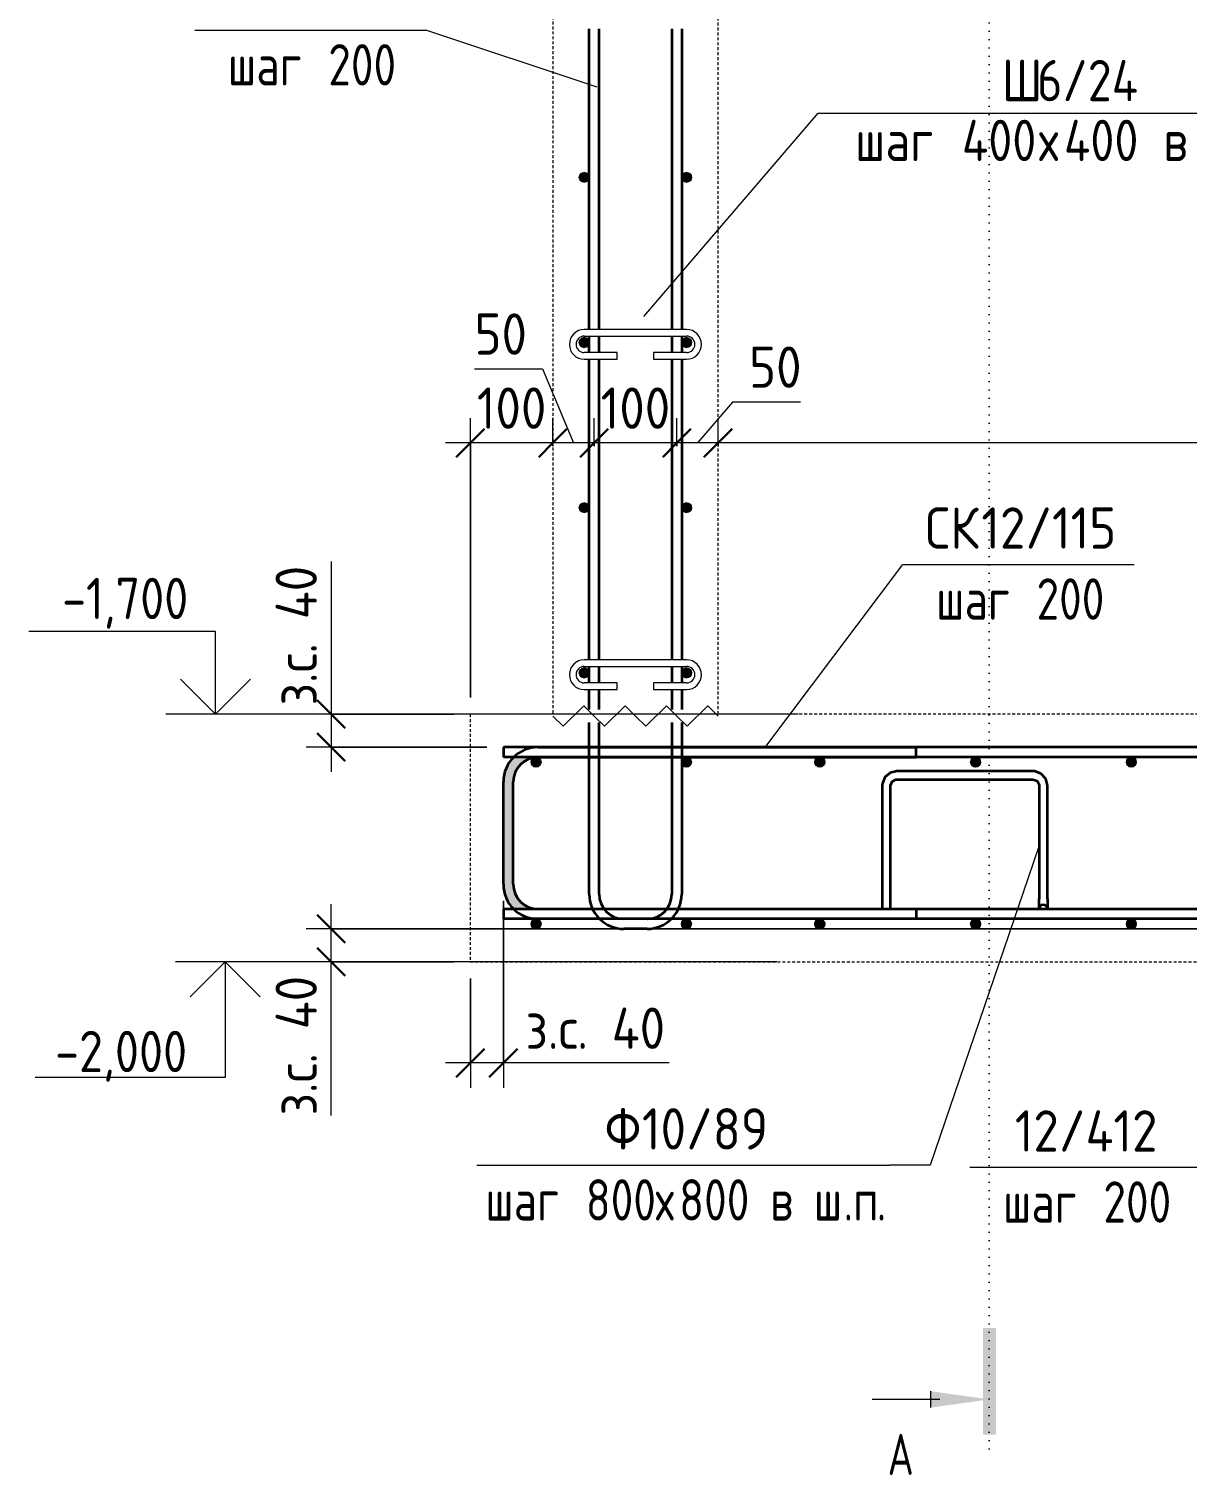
# Model space of a CAD drawing. Header units: millimetres. Extents: x -35194 to -15704, y -2621 to 78616.
# Drawn here: x -18428 to -17025, y -2621 to -870 of the extents above; entities that cross this region are included whole.
import ezdxf

# ---------------------------------------------------------------- set-up
doc = ezdxf.new("R2010")
doc.units = ezdxf.units.MM
doc.linetypes.add('01 Штриховая _4 мм_', pattern=[6, 3.5, -2.5])
doc.linetypes.add('04 Пунктир 10мм', pattern=[10, 0, -10])
for name, color, linetype, lineweight in [('AA_Dim', 7, 'Continuous', 9), ('AA_Dim-20', 7, 'Continuous', 9), ('AA_Oformlenie', 7, 'Continuous', 9), ('AA_Razrez', 7, 'Continuous', 9), ('AA_Vinoska', 7, 'Continuous', 9), ('AA_Visotnaya otmetka', 7, 'Continuous', 9), ('KR_Armatura', 7, 'Continuous', 20), ('KR_Armatura_Tonkie', 7, 'Continuous', 20)]:
    doc.layers.add(name, color=color, linetype=linetype, lineweight=lineweight)
doc.layers.add('AF_Stena_Опалубка', color=7, linetype='Continuous', lineweight=20, true_color=0x0063c6)
doc.layers.add('KR_Fundament', color=7, linetype='Continuous', lineweight=20, true_color=0x804000)
doc.styles.add('ISOCPEUR', font='isocpeur.TTF', dxfattribs={"width": 0.7, "height": 50})
doc.styles.add('ISOCPEUR_1', font='isocpeur.TTF', dxfattribs={"width": 0.9, "height": 50})
doc.styles.add('ISOCPEUR_2', font='isocpeur.TTF', dxfattribs={"width": 0.8, "height": 50})
doc.styles.add('ISOCPEUR_4', font='isocpeur.TTF', dxfattribs={"width": 0.85, "height": 50})
doc.dimstyles.new('00_Точн_3_знака__прозр_', dxfattribs={"dimscale": 304.8, "dimtxt": 50.137748, "dimasz": 0.111549, "dimexe": 0.098425, "dimexo": 0.065617, "dimgap": 0.006562, "dimtad": 1, "dimdec": 3, "dimrnd": 0.001, "dimdsep": 46, "dimtxsty": 'ISOCPEUR_1', "dimblk1": 'OBLIQUE', "dimblk2": 'OBLIQUE', "dimsah": 1, "dimcen": 0.09, "dimdle": 0.098425, "dimazin": 0, "dimtfac": 1, "dimtdec": 4, "dimtix": 1, "dimtmove": 0, "dimatfit": 3, "dimfxl": 1, "dimtvp": 1, "dimtolj": 1, "dimtzin": 0, "dimlwd": 18, "dimlwe": 18, "dimarcsym": 2})
doc.dimstyles.new('00_Точн_3_знака__прозр__1', dxfattribs={"dimscale": 304.8, "dimtxt": 50.137748, "dimasz": 0.111549, "dimexe": 0.098425, "dimexo": 0.065617, "dimgap": 0.006562, "dimtad": 1, "dimdec": 3, "dimrnd": 0.001, "dimdsep": 46, "dimtxsty": 'ISOCPEUR_1', "dimblk1": 'OBLIQUE', "dimblk2": 'OBLIQUE', "dimsah": 1, "dimcen": 0.09, "dimdle": 0.098425, "dimazin": 0, "dimtfac": 1, "dimtdec": 4, "dimtix": 1, "dimtmove": 1, "dimatfit": 3, "dimfxl": 1, "dimtvp": 1, "dimtolj": 1, "dimtzin": 0, "dimlwd": 18, "dimlwe": 18, "dimarcsym": 2})

# ---------------------------------------------------------------- blocks, each defined once
blk = doc.blocks.new('261_Лягушка _НесАрм_РабПлоск_ - 10 А240-3858753-В-В Арм')
at = {"layer": 'KR_Armatura', "lineweight": 35}
for start, end in [(90, 180), (0, 90)]:
    blk.add_arc((-76719, -1936), 5, start, end, dxfattribs=at)
at = {"layer": 'KR_Armatura_Tonkie', "lineweight": 35}
for p, q in [((-76731.5, -1769), (-76896.5, -1769)), ((-76896.5, -1779), (-76731.5, -1779)), ((-76914, -1786.5), (-76914, -1923.5)), ((-76904, -1923.5), (-76904, -1786.5)), ((-76724, -1786.5), (-76724, -1923.5)), ((-76714, -1923.5), (-76714, -1786.5))]:
    blk.add_line(p, q, dxfattribs=at)
at = {"layer": 'KR_Armatura_Tonkie', "lineweight": 35, "flags": 128}
for points in [[(-76896.5, -1769), (-76904.5, -1770.9), (-76910.7, -1776.3), (-76913.8, -1784), (-76914, -1786.5)], [(-76904, -1786.5), (-76902.1, -1781.5), (-76897.4, -1779.1), (-76896.5, -1779)], [(-76714, -1786.5), (-76715.9, -1778.5), (-76721.3, -1772.3), (-76729, -1769.2), (-76731.5, -1769)], [(-76731.5, -1779), (-76726.5, -1780.9), (-76724.1, -1785.6), (-76724, -1786.5)], [(-76914, -1923.5), (-76914, -1930.2), (-76914, -1934.8), (-76914, -1936)], [(-76904, -1936), (-76904, -1934.1), (-76904, -1928.9), (-76904, -1923.5)], [(-76724, -1936), (-76724, -1934.1), (-76724, -1928.9), (-76724, -1923.5)], [(-76714, -1923.5), (-76714, -1930.2), (-76714, -1934.8), (-76714, -1936)]]:
    blk.add_lwpolyline(points, dxfattribs=at)
blk = doc.blocks.new('079_Шпилька _ЭлУзла_ - d8 А240-3872181-В-В Арм')
at = {"layer": 'AA_Oformlenie'}
for p, q in [((-77863, -834.2), (-77987, -834.2)), ((-77987, -842.2), (-77863, -842.2)), ((-77947, -862.2), (-77987, -862.2)), ((-77987, -870.2), (-77947, -870.2)), ((-77947, -870.2), (-77947, -862.2)), ((-77863, -862.2), (-77903, -862.2)), ((-77903, -862.2), (-77903, -870.2)), ((-77903, -870.2), (-77863, -870.2))]:
    blk.add_line(p, q, dxfattribs=at)
for centre, radius, start, end in [((-77987, -852.2), 18, 90, 270), ((-77863, -852.2), 18, 270, 90), ((-77987, -852.2), 10, 90, 270), ((-77863, -852.2), 10, 270, 90)]:
    blk.add_arc(centre, radius, start, end, dxfattribs=at)
blk = doc.blocks.new('Последовательность узлов - 3мм масшт20 маскировка-904226-В-В Арм')
at = {"layer": 'AA_Oformlenie'}
for p, q in [((-76497.5, -464.8), (-76522.5, -489.8)), ((-76485, -477.3), (-76497.5, -464.8)), ((-76447.5, -464.8), (-76472.5, -489.8)), ((-76435, -477.3), (-76447.5, -464.8)), ((-76397.5, -464.8), (-76422.5, -489.8)), ((-76385, -477.3), (-76397.5, -464.8)), ((-76347.5, -464.8), (-76372.5, -489.8)), ((-76335, -477.3), (-76347.5, -464.8)), ((-76535, -477.3), (-76522.5, -489.8)), ((-76485, -477.3), (-76472.5, -489.8)), ((-76435, -477.3), (-76422.5, -489.8)), ((-76385, -477.3), (-76372.5, -489.8))]:
    blk.add_line(p, q, dxfattribs=at)
blk = doc.blocks.new('Разрез - Номер узла_ сзади-394133-В-В Арм')
at = {"layer": 'AA_Razrez'}
for points in [[(-77488.3, -2443.2), (-77504.2, -2443.2), (-77504.2, -2572.3), (-77488.3, -2572.3)], [(-77567, -2519.9), (-77567, -2539.7), (-77496.4, -2529.8)]]:
    blk.add_hatch(color=256, dxfattribs=at).paths.add_polyline_path(points)
for p, q in [((-77567, -2539.7), (-77567, -2519.9)), ((-77556.4, -2529.8), (-77638.3, -2529.8))]:
    blk.add_line(p, q, dxfattribs=at)
blk = doc.blocks.new('Высотные отметки - Стрелка вниз высокая-400290-В-В Арм')
at = {"layer": 'AA_Vinoska'}
for p, q in [((-78362, -2000), (-78482, -2000)), ((-78422, -2000), (-78464.4, -2042.4)), ((-78422, -2000), (-78422, -2140)), ((-78422, -2000), (-78379.5, -2042.4)), ((-78422, -2140), (-78652, -2140))]:
    blk.add_line(p, q, dxfattribs=at)
blk = doc.blocks.new('Высотные отметки - Стрелка вверх-400292-В-В Арм')
at = {"layer": 'AA_Vinoska'}
for p, q in [((-78433.7, -1600), (-78659.7, -1600)), ((-78433.7, -1700), (-78433.7, -1600)), ((-78433.7, -1700), (-78476.1, -1657.6)), ((-78433.7, -1700), (-78391.3, -1657.6)), ((-78373.7, -1700), (-78493.7, -1700))]:
    blk.add_line(p, q, dxfattribs=at)
blk = doc.blocks.new('DIMBLOCK110-В-В Арм')
at = {"layer": 'AA_Dim-20', "color": 30, "lineweight": 18, "true_color": 0xff8000, "transparency": 16777216}
for p, q in [((-17592.8, -1375.6), (-17592.8, -1341.6)), ((-16302.8, -1375.6), (-16302.8, -1341.6)), ((-16302.8, -1371.6), (-17592.8, -1371.6)), ((-17592.8, -1371.6), (-17592.8, -1375.6)), ((-16302.8, -1371.6), (-16302.8, -1375.6))]:
    blk.add_line(p, q, dxfattribs=at)
at = {"layer": 'AA_Dim-20', "color": 30, "lineweight": 30, "true_color": 0xff8000, "transparency": 16777216}
for p, q in [((-17592.8, -1371.6), (-17575.8, -1354.6)), ((-16302.8, -1371.6), (-16285.8, -1354.6)), ((-17592.8, -1371.6), (-17609.8, -1388.6)), ((-16302.8, -1371.6), (-16319.8, -1388.6))]:
    blk.add_line(p, q, dxfattribs=at)
at = {"layer": 'AA_Dim-20', "color": 0, "lineweight": 18, "transparency": 16777216, "insert": (-17005.5, -1304.4), "char_height": 50, "width": 138.494, "attachment_point": 1, "line_spacing_factor": 1.135194, "style": 'ISOCPEUR_1'}
blk.add_mtext('1290', dxfattribs=at)
blk = doc.blocks.new('_Oblique')
at = {"color": 0, "linetype": 'ByBlock', "lineweight": -2}
blk.add_line((-0.5, -0.5), (0.5, 0.5), dxfattribs=at)
blk = doc.blocks.new('DIMBLOCK111-В-В Арм')
at = {"layer": 'AA_Dim-20', "color": 30, "lineweight": 18, "true_color": 0xff8000, "transparency": 16777216}
for p, q in [((-17575.2, -1322), (-17617.8, -1371.6)), ((-17492.8, -1322), (-17575.2, -1322)), ((-17642.8, -1375.6), (-17642.8, -1341.6)), ((-17592.8, -1375.6), (-17592.8, -1341.6)), ((-17592.8, -1371.6), (-17642.8, -1371.6)), ((-17642.8, -1371.6), (-17642.8, -1375.6)), ((-17592.8, -1371.6), (-17592.8, -1375.6))]:
    blk.add_line(p, q, dxfattribs=at)
at = {"layer": 'AA_Dim-20', "color": 30, "lineweight": 30, "true_color": 0xff8000, "transparency": 16777216}
for p, q in [((-17642.8, -1371.6), (-17625.8, -1354.6)), ((-17592.8, -1371.6), (-17575.8, -1354.6)), ((-17642.8, -1371.6), (-17659.8, -1388.6)), ((-17592.8, -1371.6), (-17609.8, -1388.6))]:
    blk.add_line(p, q, dxfattribs=at)
at = {"layer": 'AA_Dim-20', "color": 0, "lineweight": 18, "transparency": 16777216, "insert": (-17555.2, -1254.8), "char_height": 50, "width": 74.923, "attachment_point": 1, "line_spacing_factor": 1.135194, "style": 'ISOCPEUR_1'}
blk.add_mtext('50', dxfattribs=at)
blk = doc.blocks.new('DIMBLOCK112-В-В Арм')
at = {"layer": 'AA_Dim-20', "color": 30, "lineweight": 18, "true_color": 0xff8000, "transparency": 16777216}
for p, q in [((-17742.8, -1375.6), (-17742.8, -1341.6)), ((-17642.8, -1375.6), (-17642.8, -1341.6)), ((-17642.8, -1371.6), (-17742.8, -1371.6)), ((-17742.8, -1371.6), (-17742.8, -1375.6)), ((-17642.8, -1371.6), (-17642.8, -1375.6))]:
    blk.add_line(p, q, dxfattribs=at)
at = {"layer": 'AA_Dim-20', "color": 30, "lineweight": 30, "true_color": 0xff8000, "transparency": 16777216}
for p, q in [((-17742.8, -1371.6), (-17725.8, -1354.6)), ((-17642.8, -1371.6), (-17625.8, -1354.6)), ((-17742.8, -1371.6), (-17759.8, -1388.6)), ((-17642.8, -1371.6), (-17659.8, -1388.6))]:
    blk.add_line(p, q, dxfattribs=at)
at = {"layer": 'AA_Dim-20', "color": 0, "lineweight": 18, "transparency": 16777216, "insert": (-17734.9, -1304.4), "char_height": 50, "width": 101.032, "attachment_point": 1, "line_spacing_factor": 1.135194, "style": 'ISOCPEUR_1'}
blk.add_mtext('100', dxfattribs=at)
blk = doc.blocks.new('DIMBLOCK113-В-В Арм')
at = {"layer": 'AA_Dim-20', "color": 30, "lineweight": 18, "true_color": 0xff8000, "transparency": 16777216}
for p, q in [((-17887.8, -1281.8), (-17805.4, -1281.8)), ((-17805.4, -1281.8), (-17767.8, -1371.6)), ((-17792.8, -1375.6), (-17792.8, -1341.6)), ((-17742.8, -1375.6), (-17742.8, -1341.6)), ((-17742.8, -1371.6), (-17792.8, -1371.6)), ((-17792.8, -1371.6), (-17792.8, -1375.6)), ((-17742.8, -1371.6), (-17742.8, -1375.6))]:
    blk.add_line(p, q, dxfattribs=at)
at = {"layer": 'AA_Dim-20', "color": 30, "lineweight": 30, "true_color": 0xff8000, "transparency": 16777216}
for p, q in [((-17792.8, -1371.6), (-17775.8, -1354.6)), ((-17742.8, -1371.6), (-17725.8, -1354.6)), ((-17792.8, -1371.6), (-17809.8, -1388.6)), ((-17742.8, -1371.6), (-17759.8, -1388.6))]:
    blk.add_line(p, q, dxfattribs=at)
at = {"layer": 'AA_Dim-20', "color": 0, "lineweight": 18, "transparency": 16777216, "insert": (-17887.8, -1214.7), "char_height": 50, "width": 74.923, "attachment_point": 1, "line_spacing_factor": 1.135194, "style": 'ISOCPEUR_1'}
blk.add_mtext('50', dxfattribs=at)
blk = doc.blocks.new('DIMBLOCK114-В-В Арм')
at = {"layer": 'AA_Dim-20', "color": 30, "lineweight": 18, "true_color": 0xff8000, "transparency": 16777216}
for p, q in [((-17892.8, -1680), (-17892.8, -1341.6)), ((-17792.8, -1375.6), (-17792.8, -1341.6)), ((-17792.8, -1371.6), (-17922.8, -1371.6)), ((-17892.8, -1371.6), (-17892.8, -1680)), ((-17792.8, -1371.6), (-17792.8, -1375.6))]:
    blk.add_line(p, q, dxfattribs=at)
at = {"layer": 'AA_Dim-20', "color": 30, "lineweight": 30, "true_color": 0xff8000, "transparency": 16777216}
for p, q in [((-17892.8, -1371.6), (-17875.8, -1354.6)), ((-17792.8, -1371.6), (-17775.8, -1354.6)), ((-17892.8, -1371.6), (-17909.8, -1388.6)), ((-17792.8, -1371.6), (-17809.8, -1388.6))]:
    blk.add_line(p, q, dxfattribs=at)
at = {"layer": 'AA_Dim-20', "color": 0, "lineweight": 18, "transparency": 16777216, "insert": (-17884.9, -1304.4), "char_height": 50, "width": 101.032, "attachment_point": 1, "line_spacing_factor": 1.135194, "style": 'ISOCPEUR_1'}
blk.add_mtext('100', dxfattribs=at)
blk = doc.blocks.new('DIMBLOCK115-В-В Арм')
at = {"layer": 'AA_Dim-20', "color": 30, "lineweight": 18, "true_color": 0xff8000, "transparency": 16777216}
for p, q in [((-17852.8, -1926), (-17852.8, -2152.4)), ((-17852.8, -2122.4), (-17852.8, -1926)), ((-17892.8, -2020), (-17892.8, -2152.4)), ((-17892.8, -2122.4), (-17892.8, -2020)), ((-17822.8, -2122.4), (-17922.8, -2122.4)), ((-17845.9, -2122.4), (-17872.8, -2122.4)), ((-17651.9, -2122.4), (-17845.9, -2122.4))]:
    blk.add_line(p, q, dxfattribs=at)
at = {"layer": 'AA_Dim-20', "color": 30, "lineweight": 30, "true_color": 0xff8000, "transparency": 16777216}
for p, q in [((-17892.8, -2122.4), (-17875.8, -2105.4)), ((-17852.8, -2122.4), (-17835.8, -2105.4)), ((-17892.8, -2122.4), (-17909.8, -2139.4)), ((-17852.8, -2122.4), (-17869.8, -2139.4))]:
    blk.add_line(p, q, dxfattribs=at)
at = {"layer": 'AA_Dim-20', "color": 0, "lineweight": 18, "transparency": 16777216, "insert": (-17825.9, -2055.3), "char_height": 50, "width": 208.876, "attachment_point": 1, "line_spacing_factor": 1.135194, "style": 'ISOCPEUR_1'}
blk.add_mtext('з.с. 40', dxfattribs=at)
blk = doc.blocks.new('DIMBLOCK119-В-В Арм')
at = {"layer": 'AA_Dim-20', "color": 30, "lineweight": 30, "true_color": 0xff8000, "transparency": 16777216}
for p, q in [((-18061.5, -1960), (-18078.5, -1943)), ((-18061.5, -1960), (-18044.5, -1977)), ((-18061.5, -2000), (-18078.5, -1983)), ((-18061.5, -2000), (-18044.5, -2017))]:
    blk.add_line(p, q, dxfattribs=at)
at = {"layer": 'AA_Dim-20', "color": 30, "lineweight": 18, "true_color": 0xff8000, "transparency": 16777216}
for p, q in [((-18061.5, -2030), (-18061.5, -1930)), ((-16174.8, -1960), (-18091.5, -1960)), ((-18061.5, -1960), (-16174.8, -1960)), ((-18061.5, -1991.8), (-18061.5, -1980)), ((-18061.5, -2185.9), (-18061.5, -1991.8)), ((-17912.8, -2000), (-18091.5, -2000)), ((-18061.5, -2000), (-17912.8, -2000))]:
    blk.add_line(p, q, dxfattribs=at)
at = {"layer": 'AA_Dim-20', "color": 0, "lineweight": 18, "transparency": 16777216, "insert": (-18128.7, -2185.9), "char_height": 50, "width": 208.876, "attachment_point": 1, "rotation": 90, "line_spacing_factor": 1.135194, "style": 'ISOCPEUR_1'}
blk.add_mtext('з.с. 40', dxfattribs=at)
blk = doc.blocks.new('042_М_Арматуры - Диам длина поз _ Шаг-2260295-В-В Арм')
at = {"layer": 'AA_Vinoska'}
blk.add_line((-78458.8, -871.7), (-78178.8, -871.7), dxfattribs=at)
blk = doc.blocks.new('042_М_Арматуры - Диам длина поз _ Комментарий-2260297-В-В Арм')
at = {"layer": 'AA_Vinoska'}
blk.add_line((-77600.9, -1518.6), (-77320.9, -1518.6), dxfattribs=at)
blk = doc.blocks.new('042_М_Арматуры - Диам длина поз _ Комментарий полка 25-3827468-В-В Арм')
at = {"layer": 'AA_Vinoska'}
blk.add_line((-78117.3, -2246.2), (-77617.3, -2246.2), dxfattribs=at)
blk = doc.blocks.new('044_М_Универсальная с полкой - Марка_Комментарий полка 27-3828024-В-В Арм')
at = {"layer": 'AA_Vinoska'}
blk.add_line((-77666.9, -972.3), (-77126.9, -972.3), dxfattribs=at)
blk = doc.blocks.new('DIMBLOCK122-В-В Арм')
at = {"layer": 'AA_Dim-20', "color": 30, "lineweight": 18, "true_color": 0xff8000, "transparency": 16777216}
for p, q in [((-18061.5, -1515.3), (-18061.5, -1709.4)), ((-18061.5, -1670), (-18061.5, -1770)), ((-17912.8, -1700), (-18091.5, -1700)), ((-18061.5, -1700), (-17912.8, -1700)), ((-18061.5, -1709.4), (-18061.5, -1720)), ((-17872.8, -1740), (-18091.5, -1740)), ((-18061.5, -1740), (-17872.8, -1740))]:
    blk.add_line(p, q, dxfattribs=at)
at = {"layer": 'AA_Dim-20', "color": 30, "lineweight": 30, "true_color": 0xff8000, "transparency": 16777216}
for p, q in [((-18061.5, -1700), (-18078.5, -1683)), ((-18061.5, -1700), (-18044.5, -1717)), ((-18061.5, -1740), (-18078.5, -1723)), ((-18061.5, -1740), (-18044.5, -1757))]:
    blk.add_line(p, q, dxfattribs=at)
at = {"layer": 'AA_Dim-20', "color": 0, "lineweight": 18, "transparency": 16777216, "insert": (-18128.7, -1689.4), "char_height": 50, "width": 208.876, "attachment_point": 1, "rotation": 90, "line_spacing_factor": 1.135194, "style": 'ISOCPEUR_1'}
blk.add_mtext('з.с. 40', dxfattribs=at)

msp = doc.modelspace()

# ---------------------------------------------------------------- hatches: boundary and pattern name
at = {"layer": 'KR_Armatura', "lineweight": 9}
h = msp.add_hatch(color=256, dxfattribs=at)
edge = h.paths.add_edge_path()
edge.add_arc((-17754.8128, -1050), 6, 0, 360)
for points in [[(-17754.8128, -1056), (-17749.6166, -1053), (-17749.6166, -1047), (-17754.8128, -1044), (-17760.0089, -1047), (-17760.0089, -1053)], [(-17630.8128, -1056), (-17625.6166, -1053), (-17625.6166, -1047), (-17630.8128, -1044), (-17636.0089, -1047), (-17636.0089, -1053)], [(-17754.8128, -1256), (-17749.6166, -1253), (-17749.6166, -1247), (-17754.8128, -1244), (-17760.0089, -1247.0399), (-17759.8128, -1253.1132)], [(-17630.8128, -1256), (-17625.6166, -1253), (-17625.8128, -1246.8868), (-17630.8128, -1244), (-17636.0089, -1247), (-17636.0089, -1253)], [(-17754.8128, -1456), (-17749.6166, -1453), (-17749.6166, -1447), (-17754.8128, -1444), (-17760.0089, -1447), (-17760.0089, -1453)], [(-17630.8128, -1456), (-17625.6166, -1453), (-17625.6166, -1447), (-17630.8128, -1444), (-17636.0089, -1447), (-17636.0089, -1453)], [(-17754.8128, -1656), (-17749.6166, -1653), (-17749.6166, -1647), (-17754.8128, -1644), (-17760.0089, -1647.0399), (-17759.8128, -1653.1132)], [(-17630.8128, -1656), (-17625.6166, -1653), (-17625.8128, -1646.8868), (-17630.8128, -1644), (-17636.0089, -1647), (-17636.0089, -1653)]]:
    msp.add_hatch(color=256, dxfattribs=at).paths.add_polyline_path(points)
h = msp.add_hatch(color=256, dxfattribs=at)
edge = h.paths.add_edge_path()
edge.add_arc((-17630.8128, -1050), 6, 0, 360)
h = msp.add_hatch(color=256, dxfattribs=at)
edge = h.paths.add_edge_path()
edge.add_arc((-17754.8128, -1250), 6, 0, 360)
h = msp.add_hatch(color=256, dxfattribs=at)
edge = h.paths.add_edge_path()
edge.add_arc((-17630.8128, -1250), 6, 0, 360)
h = msp.add_hatch(color=256, dxfattribs=at)
edge = h.paths.add_edge_path()
edge.add_arc((-17754.8128, -1450), 6, 0, 360)
h = msp.add_hatch(color=256, dxfattribs=at)
edge = h.paths.add_edge_path()
edge.add_arc((-17630.8128, -1450), 6, 0, 360)
h = msp.add_hatch(color=256, dxfattribs=at)
edge = h.paths.add_edge_path()
edge.add_arc((-17754.8128, -1650), 6, 0, 360)
h = msp.add_hatch(color=256, dxfattribs=at)
edge = h.paths.add_edge_path()
edge.add_arc((-17630.8128, -1650), 6, 0, 360)
at = {"layer": 'KR_Armatura'}
h = msp.add_hatch(color=256, dxfattribs=at)
edge = h.paths.add_edge_path()
edge.add_arc((-17813.1461, -1758), 6, 0, 360)
for points in [[(-17816.1461, -1763.1962), (-17810.1461, -1763.1962), (-17807.1461, -1758), (-17810.1461, -1752.8038), (-17816.1461, -1752.8038), (-17819.1461, -1758)], [(-17634.0587, -1763.1962), (-17628.0587, -1763.1962), (-17625.0587, -1758), (-17628.0587, -1752.8038), (-17634.0587, -1752.8038), (-17637.0587, -1758)], [(-17472.4794, -1763.1962), (-17466.4794, -1763.1962), (-17463.4794, -1758), (-17466.4794, -1752.8038), (-17472.4794, -1752.8038), (-17475.4794, -1758)], [(-17283.8128, -1763.1962), (-17277.8128, -1763.1962), (-17274.8128, -1758), (-17277.8128, -1752.8038), (-17283.8128, -1752.8038), (-17286.8128, -1758)], [(-17095.1461, -1763.1962), (-17089.1461, -1763.1962), (-17086.1461, -1758), (-17089.1461, -1752.8038), (-17095.1461, -1752.8038), (-17098.1461, -1758)], [(-17816.1461, -1959.1962), (-17810.1461, -1959.1962), (-17807.1461, -1954), (-17810.1461, -1948.8038), (-17816.1461, -1948.8038), (-17819.1461, -1954)], [(-17634.0587, -1959.1962), (-17628.0587, -1959.1962), (-17625.0587, -1954), (-17628.0587, -1948.8038), (-17634.0587, -1948.8038), (-17637.0587, -1954)], [(-17472.4794, -1959.1962), (-17466.4794, -1959.1962), (-17463.4794, -1954), (-17466.4794, -1948.8038), (-17472.4794, -1948.8038), (-17475.4794, -1954)], [(-17283.8128, -1959.1962), (-17277.8128, -1959.1962), (-17274.8128, -1954), (-17277.8128, -1948.8038), (-17283.8128, -1948.8038), (-17286.8128, -1954)], [(-17095.1461, -1959.1962), (-17089.1461, -1959.1962), (-17086.1461, -1954), (-17089.1461, -1948.8038), (-17095.1461, -1948.8038), (-17098.1461, -1954)]]:
    msp.add_hatch(color=256, dxfattribs=at).paths.add_polyline_path(points)
h = msp.add_hatch(color=256, dxfattribs=at)
edge = h.paths.add_edge_path()
edge.add_arc((-17631.0587, -1758), 6, 0, 360)
h = msp.add_hatch(color=256, dxfattribs=at)
edge = h.paths.add_edge_path()
edge.add_arc((-17469.4794, -1758), 6, 0, 360)
h = msp.add_hatch(color=256, dxfattribs=at)
edge = h.paths.add_edge_path()
edge.add_arc((-17280.8128, -1758), 6, 0, 360)
h = msp.add_hatch(color=256, dxfattribs=at)
edge = h.paths.add_edge_path()
edge.add_arc((-17092.1461, -1758), 6, 0, 360)
h = msp.add_hatch(color=256, dxfattribs=at)
edge = h.paths.add_edge_path()
edge.add_arc((-17813.1461, -1954), 6, 0, 360)
h = msp.add_hatch(color=256, dxfattribs=at)
edge = h.paths.add_edge_path()
edge.add_arc((-17631.0587, -1954), 6, 0, 360)
h = msp.add_hatch(color=256, dxfattribs=at)
edge = h.paths.add_edge_path()
edge.add_arc((-17469.4794, -1954), 6, 0, 360)
h = msp.add_hatch(color=256, dxfattribs=at)
edge = h.paths.add_edge_path()
edge.add_arc((-17280.8128, -1954), 6, 0, 360)
h = msp.add_hatch(color=256, dxfattribs=at)
edge = h.paths.add_edge_path()
edge.add_arc((-17092.1461, -1954), 6, 0, 360)
at = {"layer": 'KR_Armatura_Tonkie'}
for points in [[(-17851.3816, -1782), (-17840.8128, -1782), (-17839.7905, -1774.2354), (-17836.7935, -1767), (-17831.8128, -1760.6232), (-17825.8128, -1756.0192), (-17818.5773, -1753.0222), (-17810.8128, -1752), (-17840.1183, -1752), (-17840.8128, -1752.6945), (-17847.1858, -1761), (-17851.3816, -1771.1296), (-17852.8128, -1782)], [(-17840.8128, -1906), (-17840.8128, -1782), (-17852.8128, -1782), (-17852.8128, -1906)], [(-17839.7905, -1936), (-17810.8128, -1936), (-17818.5773, -1934.9778), (-17825.8128, -1931.9808), (-17832.1896, -1927), (-17836.7935, -1921), (-17839.7905, -1913.7646), (-17840.8128, -1906), (-17852.8128, -1906), (-17851.3816, -1916.8704), (-17847.1858, -1927), (-17840.1183, -1936)]]:
    msp.add_hatch(color=256, dxfattribs=at).paths.add_polyline_path(points)

# ---------------------------------------------------------------- linework, layer by layer
at = {"layer": 'AA_Razrez', "color": 7, "linetype": '04 Пунктир 10мм', "true_color": 0xffffff}
msp.add_line((-17264.1673, -2589.7984), (-17264.1673, 489.2834), dxfattribs=at)
at = {"layer": 'AA_Vinoska'}
for p, q in [((-17739.0404, -940.6447), (-17946.6528, -871.6867)), ((-17682.699, -1218.5108), (-17471.682, -972.3117)), ((-17471.682, -972.3117), (-17434.7292, -972.3117)), ((-17534.9959, -1738.9768), (-17368.7571, -1518.5966)), ((-17204.8094, -1862.6208), (-17335.893, -2246.1859)), ((-17335.893, -2246.1859), (-17385.1347, -2246.1859))]:
    msp.add_line(p, q, dxfattribs=at)
at = {"layer": 'AA_Visotnaya otmetka', "color": 92, "true_color": 0x00cc00}
for p, q in [((-17659.7207, -1700), (-18201.5003, -1700)), ((-17495.7569, -1700), (-17659.7207, -1700))]:
    msp.add_line(p, q, dxfattribs=at)
at = {"layer": 'AA_Visotnaya otmetka'}
for p, q in [((-17696.8729, -2000), (-18189.7815, -2000)), ((-17521.51, -2000), (-17696.8729, -2000))]:
    msp.add_line(p, q, dxfattribs=at)
at = {"layer": 'AF_Stena_Опалубка', "linetype": '01 Штриховая _4 мм_'}
for p, q in [((-17792.8128, -477.274), (-17792.8128, -1700)), ((-17592.8128, -1700), (-17592.8128, -477.274))]:
    msp.add_line(p, q, dxfattribs=at)
at = {"layer": 'KR_Armatura', "lineweight": 9}
for p, q in [((-17754.8128, -1044), (-17760.0089, -1047)), ((-17760.0089, -1047), (-17760.0089, -1053)), ((-17749.6166, -1047), (-17754.8128, -1044)), ((-17749.6166, -1053), (-17749.6166, -1047)), ((-17630.8128, -1044), (-17636.0089, -1047)), ((-17636.0089, -1047), (-17636.0089, -1053)), ((-17625.6166, -1047), (-17630.8128, -1044)), ((-17625.6166, -1053), (-17625.6166, -1047)), ((-17760.0089, -1053), (-17754.8128, -1056)), ((-17754.8128, -1056), (-17749.6166, -1053)), ((-17636.0089, -1053), (-17630.8128, -1056)), ((-17630.8128, -1056), (-17625.6166, -1053)), ((-17754.8128, -1244), (-17760.0089, -1247.0399)), ((-17760.0089, -1247.0399), (-17759.8128, -1253.1132)), ((-17759.8128, -1253.1132), (-17754.8128, -1256)), ((-17749.6166, -1247), (-17754.8128, -1244)), ((-17754.8128, -1256), (-17749.6166, -1253)), ((-17749.6166, -1253), (-17749.6166, -1247)), ((-17630.8128, -1244), (-17636.0089, -1247)), ((-17636.0089, -1247), (-17636.0089, -1253)), ((-17636.0089, -1253), (-17630.8128, -1256)), ((-17625.8128, -1246.8868), (-17630.8128, -1244)), ((-17630.8128, -1256), (-17625.6166, -1253)), ((-17625.6166, -1253), (-17625.8128, -1246.8868)), ((-17754.8128, -1444), (-17760.0089, -1447)), ((-17760.0089, -1447), (-17760.0089, -1453)), ((-17760.0089, -1453), (-17754.8128, -1456)), ((-17749.6166, -1447), (-17754.8128, -1444)), ((-17754.8128, -1456), (-17749.6166, -1453)), ((-17749.6166, -1453), (-17749.6166, -1447)), ((-17630.8128, -1444), (-17636.0089, -1447)), ((-17636.0089, -1447), (-17636.0089, -1453)), ((-17636.0089, -1453), (-17630.8128, -1456)), ((-17625.6166, -1447), (-17630.8128, -1444)), ((-17630.8128, -1456), (-17625.6166, -1453)), ((-17625.6166, -1453), (-17625.6166, -1447)), ((-17754.8128, -1644), (-17760.0089, -1647.0399)), ((-17749.6166, -1647), (-17754.8128, -1644)), ((-17630.8128, -1644), (-17636.0089, -1647)), ((-17625.8128, -1646.8868), (-17630.8128, -1644)), ((-17760.0089, -1647.0399), (-17759.8128, -1653.1132)), ((-17759.8128, -1653.1132), (-17754.8128, -1656)), ((-17754.8128, -1656), (-17749.6166, -1653)), ((-17749.6166, -1653), (-17749.6166, -1647)), ((-17636.0089, -1647), (-17636.0089, -1653)), ((-17636.0089, -1653), (-17630.8128, -1656)), ((-17630.8128, -1656), (-17625.6166, -1653)), ((-17625.6166, -1653), (-17625.8128, -1646.8868))]:
    msp.add_line(p, q, dxfattribs=at)
at = {"layer": 'KR_Armatura'}
for p, q in [((-17816.1461, -1752.8038), (-17819.1461, -1758)), ((-17819.1461, -1758), (-17816.1461, -1763.1962)), ((-17810.1461, -1752.8038), (-17816.1461, -1752.8038)), ((-17816.1461, -1763.1962), (-17810.1461, -1763.1962)), ((-17807.1461, -1758), (-17810.1461, -1752.8038)), ((-17810.1461, -1763.1962), (-17807.1461, -1758)), ((-17634.0587, -1752.8038), (-17637.0587, -1758)), ((-17637.0587, -1758), (-17634.0587, -1763.1962)), ((-17628.0587, -1752.8038), (-17634.0587, -1752.8038)), ((-17634.0587, -1763.1962), (-17628.0587, -1763.1962)), ((-17625.0587, -1758), (-17628.0587, -1752.8038)), ((-17628.0587, -1763.1962), (-17625.0587, -1758)), ((-17472.4794, -1752.8038), (-17475.4794, -1758)), ((-17475.4794, -1758), (-17472.4794, -1763.1962)), ((-17466.4794, -1752.8038), (-17472.4794, -1752.8038)), ((-17472.4794, -1763.1962), (-17466.4794, -1763.1962)), ((-17463.4794, -1758), (-17466.4794, -1752.8038)), ((-17466.4794, -1763.1962), (-17463.4794, -1758)), ((-17283.8128, -1752.8038), (-17286.8128, -1758)), ((-17286.8128, -1758), (-17283.8128, -1763.1962)), ((-17277.8128, -1752.8038), (-17283.8128, -1752.8038)), ((-17283.8128, -1763.1962), (-17277.8128, -1763.1962)), ((-17274.8128, -1758), (-17277.8128, -1752.8038)), ((-17277.8128, -1763.1962), (-17274.8128, -1758)), ((-17095.1461, -1752.8038), (-17098.1461, -1758)), ((-17098.1461, -1758), (-17095.1461, -1763.1962)), ((-17089.1461, -1752.8038), (-17095.1461, -1752.8038)), ((-17095.1461, -1763.1962), (-17089.1461, -1763.1962)), ((-17086.1461, -1758), (-17089.1461, -1752.8038)), ((-17089.1461, -1763.1962), (-17086.1461, -1758)), ((-17816.1461, -1948.8038), (-17819.1461, -1954)), ((-17819.1461, -1954), (-17816.1461, -1959.1962)), ((-17810.1461, -1948.8038), (-17816.1461, -1948.8038)), ((-17816.1461, -1959.1962), (-17810.1461, -1959.1962)), ((-17807.1461, -1954), (-17810.1461, -1948.8038)), ((-17810.1461, -1959.1962), (-17807.1461, -1954)), ((-17634.0587, -1948.8038), (-17637.0587, -1954)), ((-17637.0587, -1954), (-17634.0587, -1959.1962)), ((-17628.0587, -1948.8038), (-17634.0587, -1948.8038)), ((-17634.0587, -1959.1962), (-17628.0587, -1959.1962)), ((-17625.0587, -1954), (-17628.0587, -1948.8038)), ((-17628.0587, -1959.1962), (-17625.0587, -1954)), ((-17472.4794, -1948.8038), (-17475.4794, -1954)), ((-17475.4794, -1954), (-17472.4794, -1959.1962)), ((-17466.4794, -1948.8038), (-17472.4794, -1948.8038)), ((-17472.4794, -1959.1962), (-17466.4794, -1959.1962)), ((-17463.4794, -1954), (-17466.4794, -1948.8038)), ((-17466.4794, -1959.1962), (-17463.4794, -1954)), ((-17283.8128, -1948.8038), (-17286.8128, -1954)), ((-17286.8128, -1954), (-17283.8128, -1959.1962)), ((-17277.8128, -1948.8038), (-17283.8128, -1948.8038)), ((-17283.8128, -1959.1962), (-17277.8128, -1959.1962)), ((-17274.8128, -1954), (-17277.8128, -1948.8038)), ((-17277.8128, -1959.1962), (-17274.8128, -1954)), ((-17095.1461, -1948.8038), (-17098.1461, -1954)), ((-17098.1461, -1954), (-17095.1461, -1959.1962)), ((-17089.1461, -1948.8038), (-17095.1461, -1948.8038)), ((-17095.1461, -1959.1962), (-17089.1461, -1959.1962)), ((-17086.1461, -1954), (-17089.1461, -1948.8038)), ((-17089.1461, -1959.1962), (-17086.1461, -1954))]:
    msp.add_line(p, q, dxfattribs=at)
at = {"layer": 'KR_Armatura', "lineweight": 9}
for centre in [(-17754.8128, -1050), (-17630.8128, -1050), (-17754.8128, -1250), (-17630.8128, -1250), (-17754.8128, -1450), (-17630.8128, -1450), (-17754.8128, -1650), (-17630.8128, -1650)]:
    msp.add_circle(centre, 6, dxfattribs=at)
at = {"layer": 'KR_Armatura'}
for centre in [(-17813.1461, -1758), (-17631.0587, -1758), (-17469.4794, -1758), (-17280.8128, -1758), (-17092.1461, -1758), (-17813.1461, -1954), (-17631.0587, -1954), (-17469.4794, -1954), (-17280.8128, -1954), (-17092.1461, -1954)]:
    msp.add_circle(centre, 6, dxfattribs=at)
at = {"layer": 'KR_Armatura_Tonkie', "lineweight": 35}
for p, q in [((-17748.8128, -1234.2361), (-17748.8128, -870.2361)), ((-17736.8128, -1234.2361), (-17736.8128, -870.2361)), ((-17648.8128, -870.2361), (-17648.8128, -1234.2361)), ((-17636.8128, -870.2361), (-17636.8128, -1234.2361)), ((-17748.8128, -1262.2361), (-17748.8128, -1242.2361)), ((-17736.8128, -1262.2361), (-17736.8128, -1242.2361)), ((-17648.8128, -1242.2361), (-17648.8128, -1262.2361)), ((-17636.8128, -1242.2361), (-17636.8128, -1262.2361)), ((-17748.8128, -1634.2361), (-17748.8128, -1270.2361)), ((-17736.8128, -1634.2361), (-17736.8128, -1270.2361)), ((-17648.8128, -1270.2361), (-17648.8128, -1634.2361)), ((-17636.8128, -1270.2361), (-17636.8128, -1634.2361)), ((-17748.8128, -1662.2361), (-17748.8128, -1642.2361)), ((-17736.8128, -1662.2361), (-17736.8128, -1642.2361)), ((-17648.8128, -1642.2361), (-17648.8128, -1662.2361)), ((-17636.8128, -1642.2361), (-17636.8128, -1662.2361)), ((-17748.8128, -1694.2361), (-17748.8128, -1670.2361)), ((-17736.8128, -1694.2361), (-17736.8128, -1670.2361)), ((-17648.8128, -1670.2361), (-17648.8128, -1694.2361)), ((-17636.8128, -1670.2361), (-17636.8128, -1694.2361)), ((-17748.8128, -1918), (-17748.8128, -1710.2361)), ((-17736.8128, -1918), (-17736.8128, -1710.2361)), ((-17648.8128, -1710.2361), (-17648.8128, -1918)), ((-17636.8128, -1710.2361), (-17636.8128, -1918)), ((-16142.8128, -1740), (-17852.8128, -1740)), ((-17852.8128, -1740), (-17852.8128, -1752)), ((-17810.8128, -1740), (-17352.8128, -1740)), ((-17352.8128, -1752), (-17352.8128, -1740)), ((-16142.8128, -1752), (-17852.8128, -1752)), ((-17810.8128, -1752), (-17352.8128, -1752)), ((-17852.8128, -1906), (-17852.8128, -1782)), ((-17840.8128, -1906), (-17840.8128, -1782)), ((-16142.8128, -1936), (-17852.8128, -1936)), ((-17852.8128, -1936), (-17852.8128, -1948)), ((-17352.8128, -1936), (-17810.8128, -1936)), ((-17352.8128, -1936), (-17352.8128, -1948)), ((-16142.8128, -1948), (-17852.8128, -1948)), ((-17352.8128, -1948), (-17810.8128, -1948)), ((-17678.8128, -1948), (-17706.8128, -1948)), ((-17678.8128, -1960), (-17706.8128, -1960))]:
    msp.add_line(p, q, dxfattribs=at)
for centre, radius, start, end in [((-17810.8128, -1782), 42, 90, 180), ((-17810.8128, -1782), 30, 90, 180), ((-17810.8128, -1906), 42, 180, 270), ((-17810.8128, -1906), 30, 180, 270), ((-17706.8128, -1918), 42, 180, 270), ((-17706.8128, -1918), 30, 180, 270), ((-17678.8128, -1918), 30, 270, 360), ((-17678.8128, -1918), 42, 270, 360)]:
    msp.add_arc(centre, radius, start, end, dxfattribs=at)
at = {"layer": 'KR_Fundament', "linetype": '01 Штриховая _4 мм_'}
for p, q in [((-17792.8128, -1700), (-17892.8128, -1700)), ((-17892.8128, -1700), (-17892.8128, -2000)), ((-16302.8128, -1700), (-17592.8128, -1700)), ((-17892.8128, -2000), (-16102.8128, -2000))]:
    msp.add_line(p, q, dxfattribs=at)

# ---------------------------------------------------------------- block references
at = {"layer": 'AA_Oformlenie'}
for name, p in [('079_Шпилька _ЭлУзла_ - d8 А240-3872181-В-В Арм', (60232.1872, -400)), ('079_Шпилька _ЭлУзла_ - d8 А240-3872181-В-В Арм', (60232.1872, -800)), ('Последовательность узлов - 3мм масшт20 маскировка-904226-В-В Арм', (58742.1872, -1224.9364))]:
    msp.add_blockref(name, p, dxfattribs=at)
at = {"layer": 'AA_Razrez'}
msp.add_blockref('Разрез - Номер узла_ сзади-394133-В-В Арм', (60232.1872, 0), dxfattribs=at)
at = {"layer": 'AA_Vinoska'}
for name, p in [('042_М_Арматуры - Диам длина поз _ Шаг-2260295-В-В Арм', (60232.1872, 0)), ('044_М_Универсальная с полкой - Марка_Комментарий полка 27-3828024-В-В Арм', (60232.1872, 0)), ('042_М_Арматуры - Диам длина поз _ Комментарий-2260297-В-В Арм', (60232.1872, 0)), ('Высотные отметки - Стрелка вверх-400292-В-В Арм', (60232.1872, 0)), ('Высотные отметки - Стрелка вниз высокая-400290-В-В Арм', (60232.1872, 0)), ('042_М_Арматуры - Диам длина поз _ Комментарий полка 25-3827468-В-В Арм', (60232.1872, 0)), ('042_М_Арматуры - Диам длина поз _ Комментарий-2260297-В-В Арм', (60313.1628, -730.1436))]:
    msp.add_blockref(name, p, dxfattribs=at)
at = {"layer": 'KR_Armatura_Tonkie', "lineweight": 35}
msp.add_blockref('261_Лягушка _НесАрм_РабПлоск_ - 10 А240-3858753-В-В Арм', (59520.1272, 0), dxfattribs=at)

# ---------------------------------------------------------------- texts
at = {"layer": 'AA_Razrez', "insert": (-17387.2399, -2571.3031), "char_height": 50, "width": 38.160325, "attachment_point": 1, "style": 'ISOCPEUR'}
msp.add_mtext('\\fISOCPEUR|b0|i0|c204|p34|;\\W.7;А', dxfattribs=at)
at = {"layer": 'AA_Vinoska', "char_height": 50, "attachment_point": 1}
for s, insert, width, style in [(' 200', (-18090.3117, -888.6627), 133.4008, 'ISOCPEUR_2'), ('шаг', (-18186.62, -888.6627), 116.7257, 'ISOCPEUR_2'), ('\\fISOCPEUR|b0|i0|c204|p34|;\\W.85;Ш', (-17249.0492, -907.7711), 51.789012, 'ISOCPEUR_4'), ('6/24', (-17206.3189, -907.7711), 151.278431, 'ISOCPEUR_4'), (' 400', (-17324.4565, -980.2146), 145.826956, 'ISOCPEUR_4'), ('400 ', (-17173.7763, -980.2146), 145.826956, 'ISOCPEUR_4'), ('шаг', (-17426.7842, -980.2146), 124.021056, 'ISOCPEUR_4'), ('\\fISOCPEUR|b0|i0|c204|p34|;\\W.85;х', (-17204.1373, -980.2146), 36.797456, 'ISOCPEUR_4'), ('\\fISOCPEUR|b0|i0|c204|p34|;\\W.85;в', (-17053.4571, -980.2146), 36.797456, 'ISOCPEUR_4'), ('СК', (-17341.6943, -1449.5916), 82.253137, 'ISOCPEUR_1'), ('12/115', (-17273.8287, -1449.5916), 199.139175, 'ISOCPEUR_1'), (' 200', (-17232.416, -1535.5727), 133.4008, 'ISOCPEUR_2'), ('шаг', (-17328.7243, -1535.5727), 116.7257, 'ISOCPEUR_2'), ('\\fISOCPEUR|b0|i0|c204|p34|;\\W.9;Ф', (-17730.1619, -2177.1809), 54.835425, 'ISOCPEUR_1'), ('10/89', (-17684.9181, -2177.1809), 183.265762, 'ISOCPEUR_1'), ('12/412', (-17233.2687, -2179.7352), 215.012587, 'ISOCPEUR_1'), (' 800', (-17778.4735, -2263.1619), 133.4008, 'ISOCPEUR_2'), ('800 ', (-17639.8319, -2263.1619), 133.4008, 'ISOCPEUR_2'), ('\\fISOCPEUR|b0|i0|c204|p34|;\\W.8; ', (-17501.1902, -2263.1619), 29.5021, 'ISOCPEUR_2'), (' 200', (-17151.4404, -2265.7163), 133.4008, 'ISOCPEUR_2'), ('шаг', (-17874.7819, -2263.1619), 116.7257, 'ISOCPEUR_2'), ('\\fISOCPEUR|b0|i0|c204|p34|;\\W.8;х', (-17668.4069, -2263.1619), 34.6329, 'ISOCPEUR_2'), ('\\fISOCPEUR|b0|i0|c204|p34|;\\W.8;в', (-17529.7652, -2263.1619), 34.6329, 'ISOCPEUR_2'), ('\\fISOCPEUR|b0|i0|c204|p34|;\\W.8;ш', (-17476.8485, -2263.1619), 43.6118, 'ISOCPEUR_2'), ('\\fISOCPEUR|b0|i0|c204|p34|;\\W.8;п', (-17429.2235, -2263.1619), 34.6329, 'ISOCPEUR_2'), ('шаг', (-17247.7487, -2265.7163), 116.7257, 'ISOCPEUR_2'), ('\\fISOCPEUR|b0|i0|c204|p34|;\\W.8;.', (-17440.8652, -2263.1619), 14.1097, 'ISOCPEUR_2'), ('\\fISOCPEUR|b0|i0|c204|p34|;\\W.8;.', (-17400.6485, -2263.1619), 14.1097, 'ISOCPEUR_2')]:
    msp.add_mtext(s, dxfattribs=dict(at, insert=insert, width=width, style=style))
at = {"layer": 'AA_Visotnaya otmetka', "color": 92, "true_color": 0x00cc00, "insert": (-18387.2053, -1534.8641), "char_height": 50, "width": 181.691784, "attachment_point": 1, "line_spacing_factor": 1.135194, "style": 'ISOCPEUR_4'}
msp.add_mtext('-1,700', dxfattribs=at)
at = {"layer": 'AA_Visotnaya otmetka', "insert": (-18395.748, -2083.4636), "char_height": 50, "width": 191.919467, "attachment_point": 1, "line_spacing_factor": 1.135194, "style": 'ISOCPEUR_4'}
msp.add_mtext('-2,000', dxfattribs=at)

# ---------------------------------------------------------------- dimensions: what is measured, and where the dimension line sits
at = {"layer": 'AA_Dim', "color": 30, "lineweight": 18, "true_color": 0xff8000}
for base, p1, p2, override, picture, middle in [((-17792.8128, -1371.5641), (-17742.8128, -1395.6058), (-17792.8128, -1395.6058), {"dimpost": '<>', "dimfxl": 50}, 'DIMBLOCK113-В-В Арм', (-17850.3883, -1248.033)), ((-17642.8128, -1371.5641), (-17592.8128, -1395.6058), (-17642.8128, -1395.6058), {"dimpost": '<>', "dimfxl": 50}, 'DIMBLOCK111-В-В Арм', (-17517.7355, -1288.1573)), ((-17892.8128, -2122.4409), (-17852.8128, -1906), (-17892.8128, -2000), {"dimpost": 'з.с. <>', "dimfxl": 102.156742}, 'DIMBLOCK115-В-В Арм', (-17721.4756, -2088.6383))]:
    dim = msp.add_linear_dim(base=base, p1=p1, p2=p2, dimstyle='00_Точн_3_знака__прозр__1', override=override, dxfattribs=at)
    dim.commit()
    dim.dimension.update_dxf_attribs({"geometry": picture, "text_midpoint": middle, "dimtype": 160})
for base, p1, p2, override, picture, middle in [((-17892.8128, -1371.5641), (-17792.8128, -1395.6058), (-17892.8128, -1700), {"dimpost": '<>', "dimfxl": 320.399515}, 'DIMBLOCK114-В-В Арм', (-17842.8128, -1344.5641)), ((-17742.8128, -1371.5641), (-17642.8128, -1395.6058), (-17742.8128, -1395.6058), {"dimpost": '<>', "dimfxl": 100}, 'DIMBLOCK112-В-В Арм', (-17692.8128, -1344.5641)), ((-17592.8128, -1371.5641), (-16302.8128, -1395.6058), (-17592.8128, -1395.6058), {"dimpost": '<>', "dimfxl": 1290}, 'DIMBLOCK110-В-В Арм', (-16947.8128, -1344.5641))]:
    dim = msp.add_linear_dim(base=base, p1=p1, p2=p2, dimstyle='00_Точн_3_знака__прозр_', override=override, dxfattribs=at)
    dim.commit()
    dim.dimension.update_dxf_attribs({"geometry": picture, "text_midpoint": middle})
for base, p1, p2, override, picture, middle in [((-18061.5213, -1740), (-17892.8128, -1700), (-17852.8128, -1740), {"dimpost": 'з.с. <>', "dimfxl": 56.568542}, 'DIMBLOCK122-В-В Арм', (-18095.3239, -1584.9508)), ((-18061.5213, -1960), (-17892.8128, -2000), (-16154.8128, -1960), {"dimpost": 'з.с. <>', "dimfxl": 1738.460238}, 'DIMBLOCK119-В-В Арм', (-18095.3239, -2081.4197))]:
    dim = msp.add_linear_dim(base=base, p1=p1, p2=p2, angle=90, dimstyle='00_Точн_3_знака__прозр__1', override=override, dxfattribs=at)
    dim.commit()
    dim.dimension.update_dxf_attribs({"geometry": picture, "text_midpoint": middle, "dimtype": 160, "text_rotation": 90})

doc.saveas('drawing.dxf')
